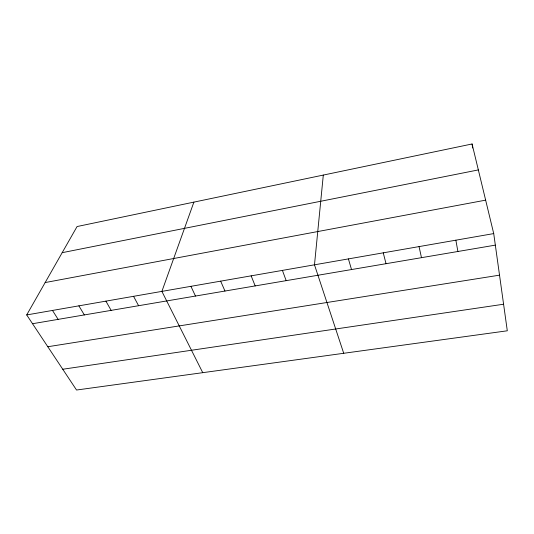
<?xml version="1.0" encoding="UTF-8"?>
<svg xmlns="http://www.w3.org/2000/svg" width="534" height="534" viewBox="0 0 534 534"><rect width="100%" height="100%" fill="white"/><g stroke="black" fill="none" stroke-linecap="round" stroke-linejoin="round"><path stroke-width="0.8" d="M323.304 175.072L314.486 264.811L343.716 353.288M193.895 202.119L161.889 291.39L202.753 372.672M26.7 314.933L77.07 226.543L472.076 143.973L493.723 233.592L507.3 330.793L76.542 390.027L26.7 314.933L493.723 233.592M62.171 252.682L478.344 169.919M45.143 282.566L485.646 200.143M32.534 323.724L495.338 245.133M47.806 346.733L499.53 275.157M62.752 369.248L503.589 304.226M52.492 310.441L58.139 319.372M78.885 305.849L84.332 314.926M105.899 301.143L111.145 310.374M133.56 296.323L138.593 305.715M190.912 286.331L195.477 296.05M220.662 281.151L224.968 291.043M251.154 275.844L255.185 285.917M282.419 270.398L286.171 280.65M348.408 258.903L351.532 269.557M383.252 252.829L386.029 263.696M419.056 246.595L421.473 257.675M455.869 240.187L457.892 251.494M472.076 143.973L472.67 147.985"/></g></svg>
